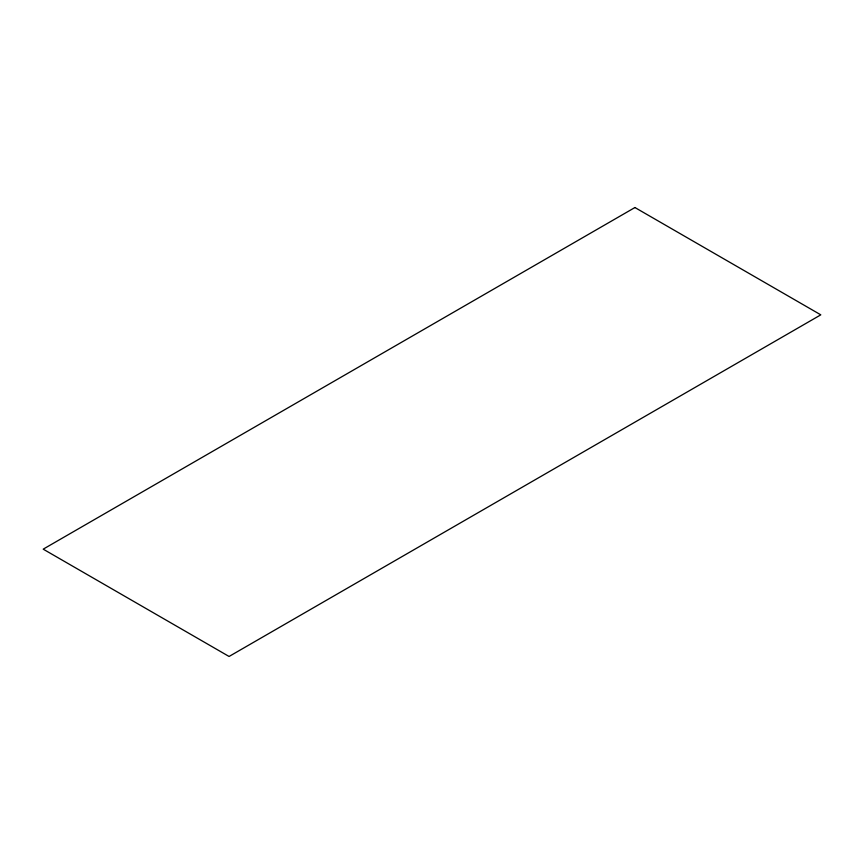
<?xml version="1.0" encoding="UTF-8"?>
<svg xmlns="http://www.w3.org/2000/svg" width="864" height="864" viewBox="0 0 864 864"><rect width="100%" height="100%" fill="white"/><g stroke="black" fill="none" stroke-linecap="round" stroke-linejoin="round"><path stroke-width="1.3" d="M634.932 207.533L43.2 549.158L229.068 656.467L820.8 314.842L634.932 207.533"/></g></svg>
